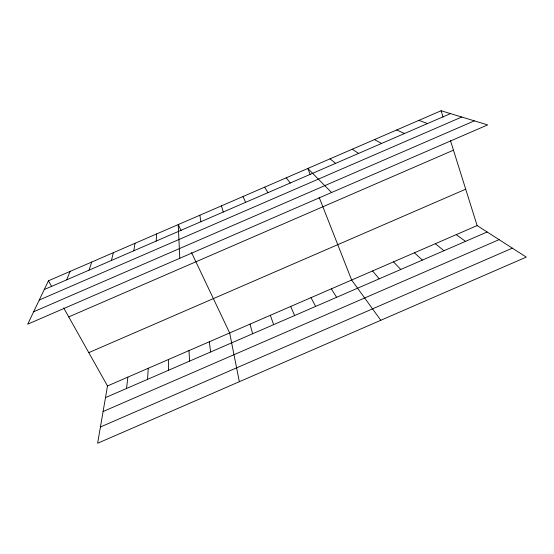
<?xml version="1.0" encoding="UTF-8"?>
<svg xmlns="http://www.w3.org/2000/svg" width="554" height="554" viewBox="0 0 554 554"><rect width="100%" height="100%" fill="white"/><g stroke="black" fill="none" stroke-linecap="round" stroke-linejoin="round"><path stroke-width="0.83" d="M168.589 370.231L168.603 359.442M156.18 241.073L156.616 233.94M147.558 379.358L148.243 368.278M126.527 388.486L127.87 377.115M133.805 250.761L134.996 243.303M63.71 307.969L107.497 385.958L97.615 443.255L526.3 257.104L477.126 225.575L450.402 140.425M111.43 260.449L113.362 252.672M89.049 270.144L91.729 262.042M66.653 279.846L70.088 271.412M48.447 280.788L27.7 324.18L487.652 124.892L441.088 110.745L48.447 280.788L51.723 286.626M105.489 397.613L487.132 231.994M103.086 411.525L499.071 239.647M100.419 426.995L512.346 248.164M44.258 289.548L450.485 113.605M39.237 300.039L461.752 117.026M33.628 311.777L474.349 120.848M68.724 316.909L453.463 150.182M88.785 352.635L465.706 189.191M107.497 385.958L477.126 225.575M418.886 120.363L427.522 123.549M396.685 129.975L404.552 133.5M374.476 139.594L381.574 143.451M352.261 149.213L358.59 153.403M456.226 234.647L465.554 241.357M435.319 243.718L443.969 250.727M330.039 158.839L335.599 163.361M414.413 252.79L422.383 260.089M331.569 192.522L307.809 168.464L310.24 174.655M393.492 261.862L400.784 269.466M372.572 270.941L379.185 278.835M286.224 177.813L290.275 182.993M380.806 320.281L351.645 280.019L319.139 197.293M331.327 288.835L336.603 297.318M264.639 187.162L267.942 192.667M311.009 297.657L315.621 306.424M181.089 230.596L178.229 224.578L179.78 258.289M191.525 252.589L229.668 332.947L239.342 381.713M243.047 196.511L245.602 202.342M290.677 306.473L294.631 315.531M270.345 315.295L273.641 324.644M441.088 110.745L443.089 117.123M221.448 205.866L223.255 212.016M250.006 324.125L252.638 333.757M199.842 215.222L200.901 221.697M209.315 341.776L210.624 351.984M188.962 350.606L189.607 361.104"/></g></svg>
